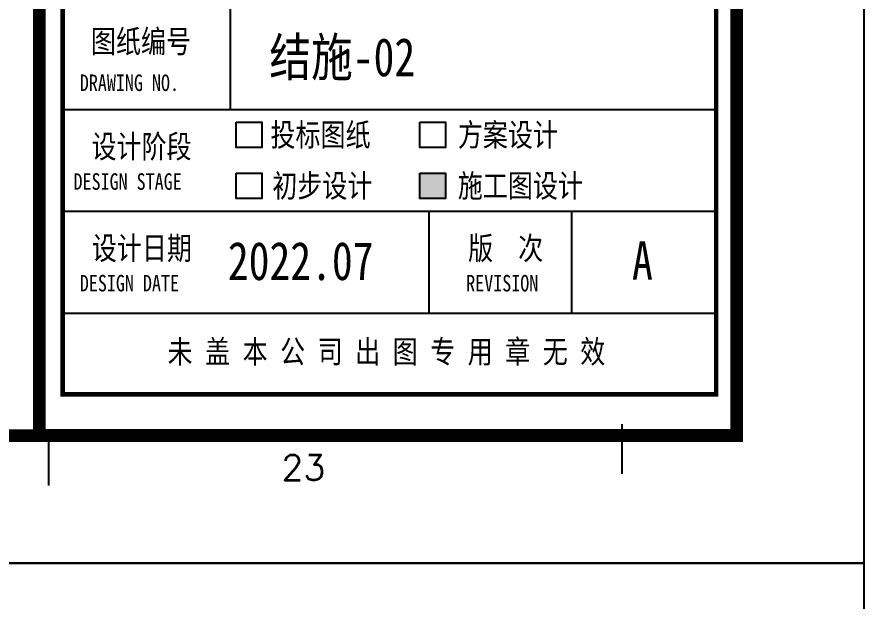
# Model space of a CAD drawing. Header units: inches. Extents: x 18712 to 314639, y 0 to 420500.
# Drawn here: x 130965 to 137612, y 252002 to 256589 of the extents above; entities that cross this region are included whole.
import ezdxf
from ezdxf.enums import TextEntityAlignment as Align

# ---------------------------------------------------------------- set-up
doc = ezdxf.new("R2010")
doc.units = ezdxf.units.IN
doc.header["$LTSCALE"] = 1000
doc.header["$MEASUREMENT"] = 0
doc.layers.get('0').update_dxf_attribs({"true_color": 0xffffff})
for name, color, linetype, true_color in [('TK', 7, 'Continuous', 0xffffff), ('TK-TEXT', 4, 'Continuous', 0x00ffff), ('ZG-图号', 2, 'Continuous', 0xffff00), ('ZG-图框层', 4, 'Continuous', 0x00ffff)]:
    doc.layers.add(name, color=color, linetype=linetype, true_color=true_color)
doc.styles.add('-宋体', font='simsun.ttc', dxfattribs={"height": 0.2, "bigfont": 'gbcbig.shx'})
doc.styles.add('ISOCP', font='txt.shx', dxfattribs={"height": 0.2, "bigfont": 'gbcbig.shx'})

# ---------------------------------------------------------------- blocks, each defined once
blk = doc.blocks.new('DAnoyomous22484')
at = {"layer": 'TK', "style": '-宋体', "width": 0.8}
for s, height, p in [('图纸编号', 180, (131545.8, 256306.6)), ('DRAWING NO.', 129.996, (131458.8, 256006.6))]:
    blk.add_text(s, height=height, dxfattribs=at).set_placement(p)
blk = doc.blocks.new('DAnoyomous22487')
at = {"layer": 'TK', "style": '-宋体', "width": 0.8}
for s, height, p in [('设计阶段', 180, (131549.8, 255481.1)), ('DESIGN STAGE', 129.996, (131409.3, 255231.1))]:
    blk.add_text(s, height=height, dxfattribs=at).set_placement(p)
blk = doc.blocks.new('DAnoyomous22490')
at = {"layer": 'TK', "style": '-宋体', "width": 0.8}
for s, height, p in [('设计日期', 180, (131552.6, 254683.1)), ('DESIGN DATE', 130.027, (131458.7, 254433.1))]:
    blk.add_text(s, height=height, dxfattribs=at).set_placement(p)
blk = doc.blocks.new('DAnoyomous22496')
at = {"layer": 'TK', "style": '-宋体', "width": 0.8}
for s, height, p in [('版  次', 180, (134505.7, 254682.6)), ('REVISION', 130, (134490.3, 254432.7))]:
    blk.add_text(s, height=height, dxfattribs=at).set_placement(p)

msp = doc.modelspace()

# ---------------------------------------------------------------- hatches: boundary and pattern name
msp.add_hatch(color=256).paths.add_polyline_path([(134126.8, 255359.4), (134126.8, 255159.4), (134326.8, 255159.4), (134326.8, 255359.4)], flags=0)
msp.add_hatch(color=256).paths.add_polyline_path([(134126.8, 255359.4), (134126.8, 255159.4), (134326.8, 255159.4), (134326.8, 255359.4)], flags=0)

# ---------------------------------------------------------------- linework, layer by layer
at = {"layer": 'TK', "lineweight": -3}
for p, q in [((132638.7, 257462.8), (132638.7, 255862.8)), ((131343.9, 255862.8), (136450.9, 255862.8)), ((131543.9, 255862.8), (136450.9, 255862.8)), ((131543.9, 255862.8), (136450.9, 255862.8)), ((131543.9, 255862.8), (136450.9, 255862.8)), ((131543.9, 255862.8), (136450.9, 255862.8)), ((131343.9, 255062.8), (136450.9, 255062.8)), ((131543.9, 255062.8), (136450.9, 255062.8)), ((134198, 255062.8), (134198, 254262.8)), ((135317.1, 255062.8), (135317.1, 254262.8)), ((131343.9, 254262.8), (136450.9, 254262.8)), ((131543.9, 254262.8), (135543.9, 254262.8)), ((135712.2, 253391.3), (135712.2, 253000)), ((131212.2, 253300), (131212.2, 252908.7))]:
    msp.add_line(p, q, dxfattribs=at)
for points in [[(18712.2, 336400), (18712.2, 252300), (137612.2, 252300), (137612.2, 336400)], [(132686.5, 255762.8), (132886.5, 255762.8), (132886.5, 255562.8), (132686.5, 255562.8)], [(134126.8, 255762.8), (134326.8, 255762.8), (134326.8, 255562.8), (134126.8, 255562.8)], [(132686.5, 255362.8), (132886.5, 255362.8), (132886.5, 255162.8), (132686.5, 255162.8)], [(134126.8, 255362.8), (134326.8, 255362.8), (134326.8, 255162.8), (134126.8, 255162.8)], [(18712.2, 252300), (18712.2, 168200), (137612.2, 168200), (137612.2, 252300)]]:
    msp.add_lwpolyline(points, close=True, dxfattribs=at)
for points, const_width in [([(21212.2, 335400), (21212.2, 253300), (136612.2, 253300), (136612.2, 335400)], 100), ([(131323.9, 270839.8), (136450.9, 270839.8), (136450.9, 253625.3), (131323.9, 253625.3)], 34.7)]:
    msp.add_lwpolyline(points, close=True, dxfattribs=dict(at, const_width=const_width))
at = {"layer": 'TK', "lineweight": -3, "const_width": 100}
msp.add_lwpolyline([(131140.8, 253345.7), (131140.8, 335400)], dxfattribs=at)
at = {"layer": 'TK', "lineweight": -3}
msp.add_lwpolyline([(131140.8, 253345.7), (136612.2, 253345.7), (136612.2, 335400)], dxfattribs=at)
at = {"layer": 'ZG-图框层', "lineweight": -3}
for points in [[(18712.2, 252300), (137612.2, 252300), (137612.2, 336400), (18712.2, 336400)], [(18712.2, 168200), (137612.2, 168200), (137612.2, 252300), (18712.2, 252300)]]:
    msp.add_lwpolyline(points, close=True, dxfattribs=at)
at = {"layer": 'ZG-图框层', "lineweight": -3, "const_width": 100}
msp.add_lwpolyline([(21212.2, 253300), (136612.2, 253300), (136612.2, 335400), (21212.2, 335400)], close=True, dxfattribs=at)

# ---------------------------------------------------------------- block references
at = {"layer": 'TK'}
for name in ['DAnoyomous22484', 'DAnoyomous22487', 'DAnoyomous22490', 'DAnoyomous22496']:
    msp.add_blockref(name, (0, 0), dxfattribs=at)

# ---------------------------------------------------------------- texts
at = {"layer": 'TK', "style": '-宋体', "width": 0.8}
for s, p in [('投标图纸', (133347.4, 255662.8)), ('方案设计  ', (134915.3, 255662.8)), ('初步设计', (133361.8, 255262.8)), ('施工图设计', (134915.3, 255262.8))]:
    msp.add_text(s, height=180, dxfattribs=at).set_placement(p, align=Align.MIDDLE_CENTER)
msp.add_text('未 盖 本 公 司 出 图 专 用 章 无 效', height=180, dxfattribs=at).set_placement((135581.6, 253960.6), align=Align.MIDDLE_RIGHT)
at = {"layer": 'TK', "style": 'ISOCP'}
msp.add_text('23', height=200, dxfattribs=at).set_placement((133212.2, 253050), align=Align.MIDDLE_CENTER)
at = {"layer": 'TK-TEXT', "style": '-宋体', "width": 0.8}
for tag, p, s in [('2022.07', (132620.4, 254522.6), '2022.07'), ('A', (135791.5, 254526.8), 'A')]:
    msp.add_attdef(tag, p, s, height=300, dxfattribs=at)
at = {"layer": 'ZG-图号', "style": '-宋体', "width": 0.8}
msp.add_attdef('结施-02', (132945.5, 256122.8), '结施-02', height=300, dxfattribs=at)

doc.saveas('drawing.dxf')
